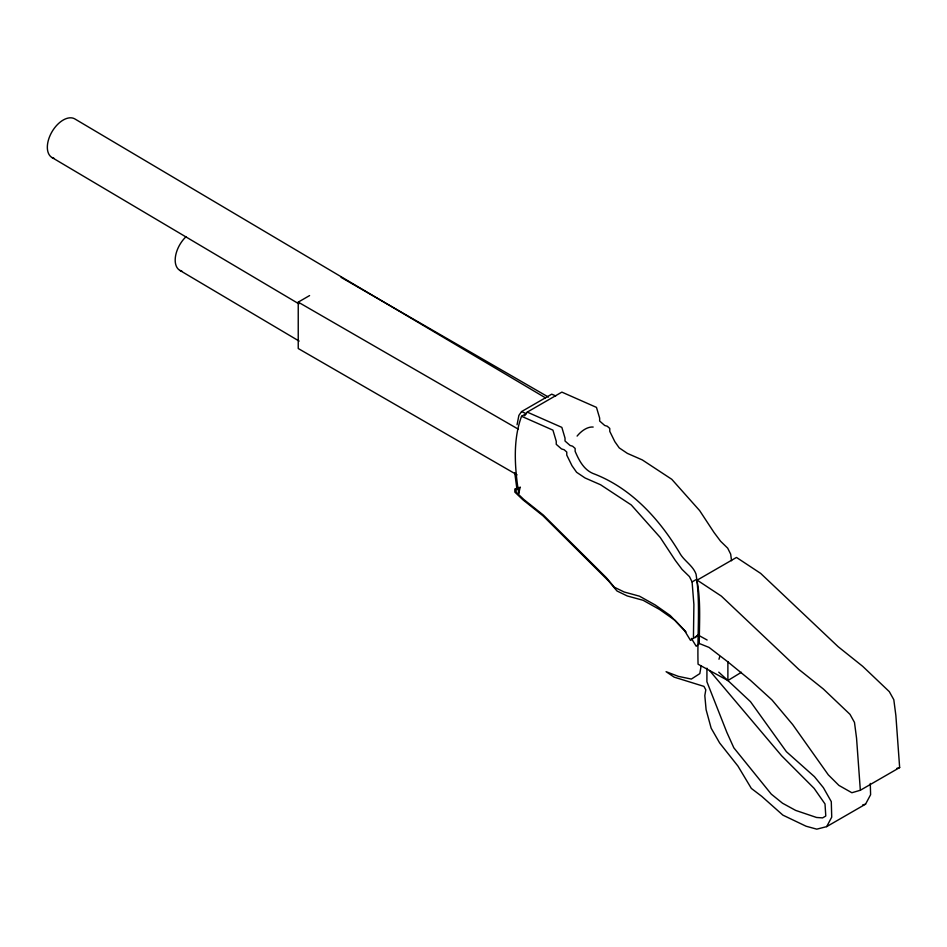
<?xml version="1.0" encoding="UTF-8"?>
<svg xmlns="http://www.w3.org/2000/svg" width="947" height="947" viewBox="0 0 947 947"><rect width="100%" height="100%" fill="white"/><g stroke="black" fill="none" stroke-linecap="round" stroke-linejoin="round"><path stroke-width="1.42" d="M706.936 668.18L706.9 681.745L726.858 732.386L733.83 747.822L771.272 794.119L782.542 803.234L795.658 810.407L816.563 817.474L822.6 817.888L825.784 816.03L825.015 803.967L814.1 788.33L781.654 755.801L709.528 670.512M693.441 637.722L693.891 604.517L692.091 581.92L689.452 576.605L682.053 569.396L675.223 560.281L660.248 537.505L631.27 504.952L600.587 484.769L585.068 477.975L576.605 472.281L572.024 465.794L566.768 455.093L566.768 452.039L564.14 449.73L561.512 448.949L556.244 444.321L556.244 441.266L552.93 430.139L521.56 416.289C512.552 440.509 514.848 468.434 518.755 493.671L520.045 487.693L516.151 489.197L516.151 492.191L523.94 499.59L543.27 515.002L606.329 577.67L614.378 587.258L624.227 592.017L639.485 596.184L655.229 604.979L670.239 615.514L684.563 630.643L690.505 640.361L698.069 635.046L707.137 640.018M701.135 665.824L699.821 673.613L691.346 679.07L678.383 676.371L666.084 671.683L674.193 677.152L703.941 686.386L705.799 689.842L704.817 695.607L706.107 709.717L711.15 728.172L719.637 742.957L737.938 766.064L751.338 788.413L761.637 796.261L782.897 815.142L806.075 826.222L816.788 829.158L826.672 826.624L831.726 817.143L831.288 801.636L823.369 787.644L814.456 776.682L786.401 751.705L750.498 701.691L727.888 680.526L698.069 664.214C697.146 634.206 700.614 603.973 696.045 574.154C692.849 565.276 683.71 560.79 679.401 552.492C658.934 518.483 630.643 487.539 592.727 473.37C583.482 469.274 578.96 460.171 575.149 451.376L575.137 448.44L572.615 446.215L570.094 445.469L565.028 441.018L565.016 438.082L561.843 427.381L527.242 412.111L524.65 415.792M691.393 638.385L696.211 646.256L699.265 643.498C699.324 622.143 701.052 600.256 696.72 579.256L692.091 581.92M517.074 424.753L518.873 415.413L521.56 411.59L551.734 394.165L555.735 395.929M718.974 659.242L719.803 656.52M826.672 826.624L865.546 804.181L870.601 794.699L870.281 783.418M695.134 637.698L698.069 635.046M718.749 672.145L727.888 680.526L741.406 672.275M517.05 474.849L298.234 348.52L298.234 302.129L309.586 295.571M527.242 412.111L561.867 392.117L596.468 407.388L599.652 418.089L599.652 421.024L604.719 425.475L607.252 426.221L609.773 428.446L609.773 431.37L614.828 441.657L619.231 447.895L627.364 453.376L642.291 459.911L671.778 479.3L699.644 510.599L714.038 532.498L720.596 541.258L727.71 548.183L730.682 554.149L731.546 560.742M521.56 416.289L526.177 413.626L521.56 411.59M518.056 488.463L520.365 487.125M860.338 790.26L899.65 767.567L895.862 715.447L893.802 699.691L889.316 691.653L862.693 666.321L838.154 646.706L760.678 573.409L736.482 557.44L697.158 580.144L721.354 596.113L798.83 669.411L823.369 689.014L849.992 714.346L854.478 722.395L856.55 738.151L860.338 790.26L851.874 792.734L838.935 785.418L828.329 774.871L792.675 724.562L771.983 699.951L750.344 680.242L727.781 661.823L709.019 647.405L699.265 643.498M518.885 487.433L514.837 489.007L514.837 492.109L522.933 499.815L543.045 515.843L608.649 581.032L617.018 591.011L627.257 595.959L643.131 600.291L659.503 609.442L675.128 620.403L686.054 631.945M896.833 768.384L899.65 767.567M862.729 804.903L865.546 804.181M341.098 277.376L548.443 397.089M298.234 302.129L518.329 429.192M545.602 397.918L74.777 118.884A22.432 13.116 -59.3 0 0 51.102 133.373A22.432 13.116 -59.3 0 0 54.204 158.409M52.049 157.557L298.921 303.869M179.894 270.416L299.134 341.086M514.73 472.671L516.813 488.238M727.888 661.562L727.888 680.526M182.049 271.256A22.432 13.116 -59.3 0 1 175.349 257.43A22.432 13.116 -59.3 0 1 186.097 236.632M577.102 436.082A22.432 13.116 -59.3 0 1 593.177 427.05"/></g></svg>
